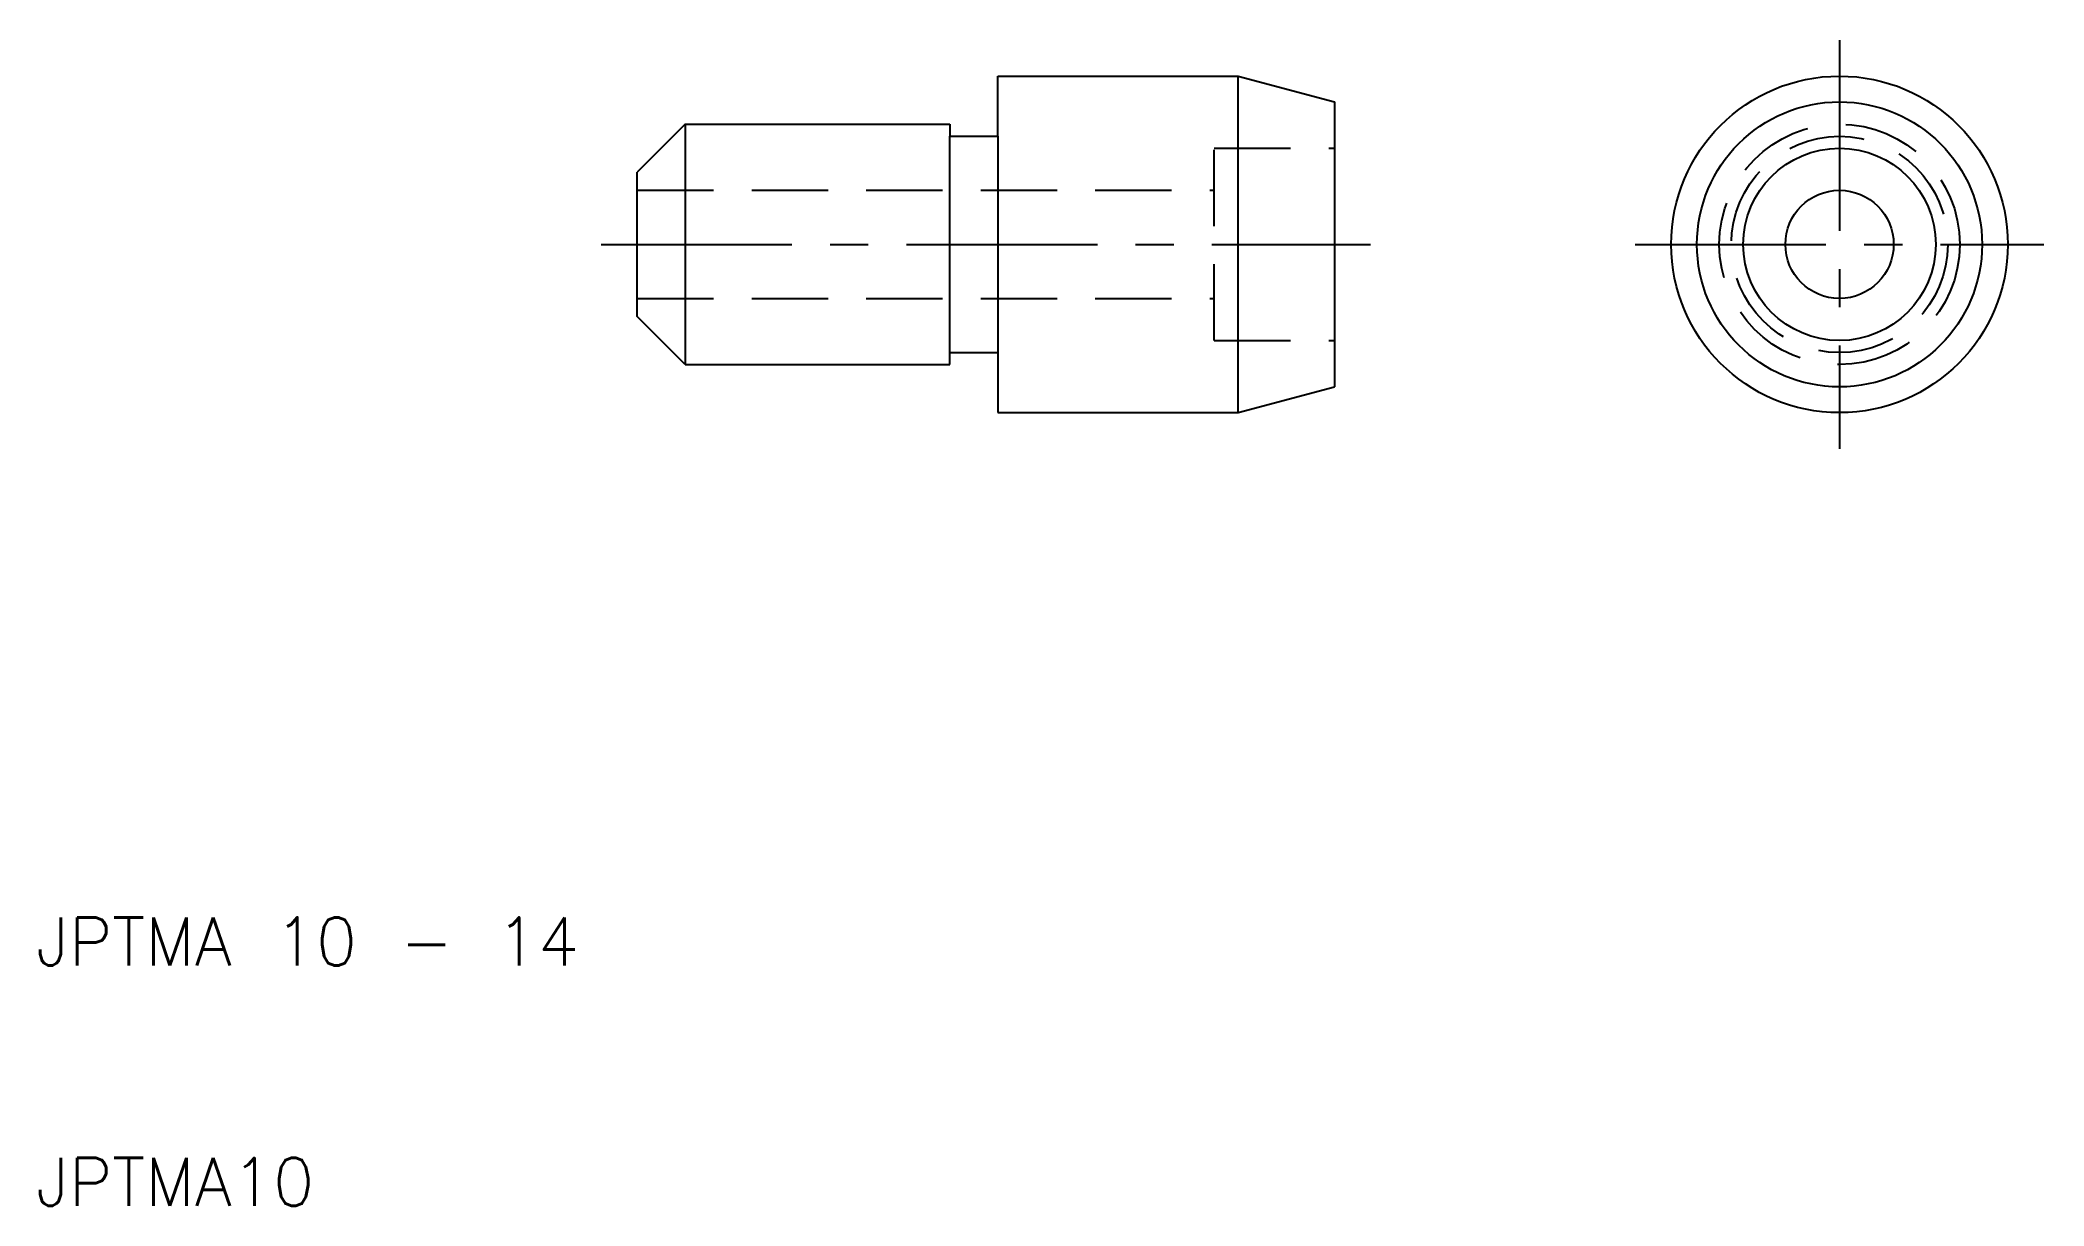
# Model space of a CAD drawing. Extents: x 10.2 to 93.5, y 10 to 58.5.
import ezdxf

# ---------------------------------------------------------------- set-up
doc = ezdxf.new("R2010")
doc.units = 0
doc.header["$LTSCALE"] = 0.25
doc.linetypes.add('CENTER', pattern=[50.8, 31.75, -6.35, 6.35, -6.35])
doc.linetypes.add('DASHED', pattern=[19.05, 12.7, -6.35])
doc.layers.get('0').update_dxf_attribs({"linetype": 'CONTINUOUS'})
doc.layers.add('CENTER', color=1, linetype='CENTER')
doc.styles.get("Standard").update_dxf_attribs({"font": 'txt.shx', "bigfont": 'extfont.shx'})

msp = doc.modelspace()

# ---------------------------------------------------------------- linework, layer by layer
for p, q in [((50, 54.5), (50, 57)), ((50, 57), (60, 57)), ((60, 43), (60, 57)), ((60, 57), (64, 55.928)), ((64, 55.928), (64, 44.072)), ((37, 55), (35, 53)), ((37, 55), (48, 55)), ((37, 55), (37, 45)), ((48, 55), (48, 54.5)), ((48, 45.5), (48, 54.5)), ((48, 54.5), (50, 54.5)), ((50, 54.5), (50, 45.5)), ((35, 47), (35, 53)), ((37, 45), (35, 47)), ((37, 45), (48, 45)), ((48, 45), (48, 45.5)), ((48, 45.5), (50, 45.5)), ((50, 45.5), (50, 43)), ((60, 43), (64, 44.072)), ((50, 43), (60, 43))]:
    msp.add_line(p, q)
at = {"color": 3, "linetype": 'DASHED'}
for p, q in [((59, 54), (64, 54)), ((59, 46), (59, 54)), ((35, 52.25), (59, 52.25)), ((35, 47.75), (59, 47.75)), ((59, 46), (64, 46))]:
    msp.add_line(p, q, dxfattribs=at)
for radius in [7, 5.928, 4, 2.25]:
    msp.add_circle((85, 50), radius)
for radius in [5, 4.5]:
    msp.add_circle((85, 50), radius, dxfattribs=at)
at = {"layer": 'CENTER', "color": 1, "linetype": 'CENTER'}
for p, q in [((85, 58.5), (85, 41.5)), ((33.5, 50), (65.5, 50)), ((76.5, 50), (93.5, 50))]:
    msp.add_line(p, q, dxfattribs=at)

# ---------------------------------------------------------------- texts
for s, p in [('JPTMA 10 - 14', (10, 20)), ('JPTMA10', (10, 10))]:
    msp.add_text(s, height=2).set_placement(p)

doc.saveas('drawing.dxf')
